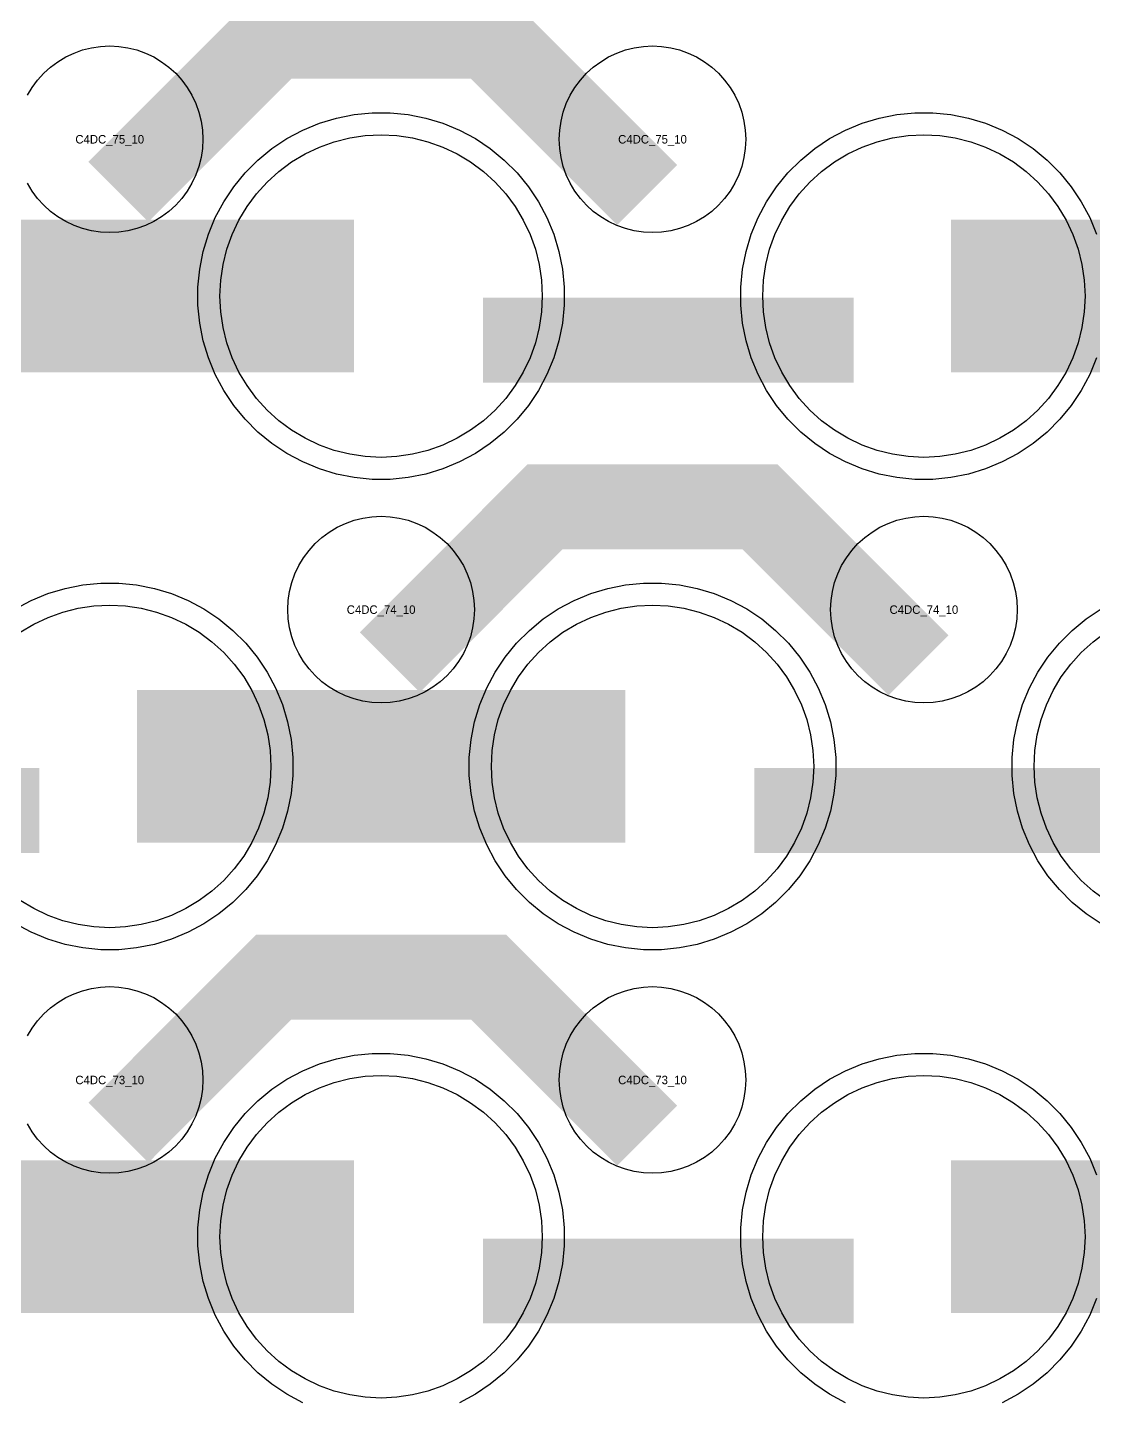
# Model space of a CAD drawing. Extents: x -11880 to 11880, y -14992 to 14992.
# Drawn here: x -8824.2 to -8510, y -4772.9 to -4368.1 of the extents above; entities that cross this region are included whole.
import ezdxf
from ezdxf.enums import TextEntityAlignment as Align

# ---------------------------------------------------------------- set-up
doc = ezdxf.new("R2010")
doc.units = 0
doc.header["$MEASUREMENT"] = 0
for name, color, linetype in [('GDS_775_DT_237', 138, 'CONTINUOUS'), ('RDL1_FS', 34, 'CONTINUOUS'), ('RDL_BS', 160, 'CONTINUOUS')]:
    doc.layers.add(name, color=color, linetype=linetype)

msp = doc.modelspace()

# ---------------------------------------------------------------- linework, layer by layer
at = {"layer": 'RDL1_FS', "color": 240, "true_color": 0xed1f24}
for points in [[(-8720, -4494.769), (-8724.657, -4494.54), (-8729.268, -4493.856), (-8733.791, -4492.724), (-8738.181, -4491.152), (-8742.395, -4489.16), (-8746.395, -4486.762), (-8750.14, -4483.984), (-8753.594, -4480.854), (-8756.724, -4477.4), (-8759.502, -4473.655), (-8761.9, -4469.655), (-8763.892, -4465.441), (-8765.464, -4461.051), (-8766.596, -4456.528), (-8767.28, -4451.917), (-8767.509, -4447.26), (-8767.28, -4442.603), (-8766.596, -4437.992), (-8765.464, -4433.469), (-8763.892, -4429.079), (-8761.9, -4424.865), (-8759.502, -4420.865), (-8756.724, -4417.12), (-8753.594, -4413.666), (-8750.14, -4410.536), (-8746.395, -4407.758), (-8742.395, -4405.36), (-8738.181, -4403.368), (-8733.791, -4401.796), (-8729.268, -4400.664), (-8724.657, -4399.98), (-8720, -4399.751), (-8715.343, -4399.98), (-8710.732, -4400.664), (-8706.209, -4401.796), (-8701.819, -4403.368), (-8697.605, -4405.36), (-8693.605, -4407.758), (-8689.86, -4410.536), (-8686.406, -4413.666), (-8683.276, -4417.12), (-8680.498, -4420.865), (-8678.1, -4424.865), (-8676.108, -4429.079), (-8674.536, -4433.469), (-8673.404, -4437.992), (-8672.72, -4442.603), (-8672.491, -4447.26), (-8672.72, -4451.917), (-8673.404, -4456.528), (-8674.536, -4461.051), (-8676.108, -4465.441), (-8678.1, -4469.655), (-8680.498, -4473.655), (-8683.276, -4477.4), (-8686.406, -4480.854), (-8689.86, -4483.984), (-8693.605, -4486.762), (-8697.605, -4489.16), (-8701.819, -4491.152), (-8706.209, -4492.724), (-8710.732, -4493.856), (-8715.343, -4494.54)], [(-8560, -4494.769), (-8564.657, -4494.54), (-8569.268, -4493.856), (-8573.791, -4492.724), (-8578.181, -4491.152), (-8582.395, -4489.16), (-8586.395, -4486.762), (-8590.14, -4483.984), (-8593.594, -4480.854), (-8596.724, -4477.4), (-8599.502, -4473.655), (-8601.9, -4469.655), (-8603.892, -4465.441), (-8605.464, -4461.051), (-8606.596, -4456.528), (-8607.28, -4451.917), (-8607.509, -4447.26), (-8607.28, -4442.603), (-8606.596, -4437.992), (-8605.464, -4433.469), (-8603.892, -4429.079), (-8601.9, -4424.865), (-8599.502, -4420.865), (-8596.724, -4417.12), (-8593.594, -4413.666), (-8590.14, -4410.536), (-8586.395, -4407.758), (-8582.395, -4405.36), (-8578.181, -4403.368), (-8573.791, -4401.796), (-8569.268, -4400.664), (-8564.657, -4399.98), (-8560, -4399.751), (-8555.343, -4399.98), (-8550.732, -4400.664), (-8546.209, -4401.796), (-8541.819, -4403.368), (-8537.605, -4405.36), (-8533.605, -4407.758), (-8529.86, -4410.536), (-8526.406, -4413.666), (-8523.276, -4417.12), (-8520.498, -4420.865), (-8518.1, -4424.865), (-8516.108, -4429.079), (-8514.536, -4433.469), (-8513.404, -4437.992), (-8512.72, -4442.603), (-8512.491, -4447.26), (-8512.72, -4451.917), (-8513.404, -4456.528), (-8514.536, -4461.051), (-8516.108, -4465.441), (-8518.1, -4469.655), (-8520.498, -4473.655), (-8523.276, -4477.4), (-8526.406, -4480.854), (-8529.86, -4483.984), (-8533.605, -4486.762), (-8537.605, -4489.16), (-8541.819, -4491.152), (-8546.209, -4492.724), (-8550.732, -4493.856), (-8555.343, -4494.54)]]:
    msp.add_lwpolyline(points, close=True, dxfattribs=at)
for points in [[(-8871.998, -4447.26, 45, 45, 0), (-8799.998, -4447.26, 45, 45, 0)], [(-8799.998, -4447.26, 45, 45, 0), (-8727.998, -4447.26, 45, 45, 0)], [(-8551.998, -4447.26, 45, 45, 0), (-8479.998, -4447.26, 45, 45, 0)]]:
    msp.add_lwpolyline(points, format="xyseb", dxfattribs=at)
at = {"layer": 'RDL1_FS'}
for points in [[(-8826.395, -4546.323), (-8822.395, -4543.925), (-8818.181, -4541.933), (-8813.791, -4540.361), (-8809.268, -4539.229), (-8804.657, -4538.545), (-8800, -4538.316), (-8795.343, -4538.545), (-8790.732, -4539.229), (-8786.209, -4540.361), (-8781.819, -4541.933), (-8777.605, -4543.925), (-8773.605, -4546.323), (-8769.86, -4549.101), (-8766.406, -4552.231), (-8763.276, -4555.685), (-8760.498, -4559.43), (-8758.1, -4563.43), (-8756.108, -4567.644), (-8754.536, -4572.034), (-8753.404, -4576.557), (-8752.72, -4581.168), (-8752.491, -4585.825), (-8752.72, -4590.482), (-8753.404, -4595.093), (-8754.536, -4599.616), (-8756.108, -4604.006), (-8758.1, -4608.22), (-8760.498, -4612.22), (-8763.276, -4615.965), (-8766.406, -4619.419), (-8769.86, -4622.549), (-8773.605, -4625.327), (-8777.605, -4627.725), (-8781.819, -4629.717), (-8786.209, -4631.289), (-8790.732, -4632.421), (-8795.343, -4633.105), (-8800, -4633.334), (-8804.657, -4633.105), (-8809.268, -4632.421), (-8813.791, -4631.289), (-8818.181, -4629.717), (-8822.395, -4627.725), (-8826.395, -4625.327)], [(-8506.395, -4625.327), (-8510.14, -4622.549), (-8513.594, -4619.419), (-8516.724, -4615.965), (-8519.502, -4612.22), (-8521.9, -4608.22), (-8523.892, -4604.006), (-8525.464, -4599.616), (-8526.596, -4595.093), (-8527.28, -4590.482), (-8527.509, -4585.825), (-8527.28, -4581.168), (-8526.596, -4576.557), (-8525.464, -4572.034), (-8523.892, -4567.644), (-8521.9, -4563.43), (-8519.502, -4559.43), (-8516.724, -4555.685), (-8513.594, -4552.231), (-8510.14, -4549.101), (-8506.395, -4546.323)]]:
    msp.add_lwpolyline(points, dxfattribs=at)
for points in [[(-8640, -4633.334), (-8644.657, -4633.105), (-8649.268, -4632.421), (-8653.791, -4631.289), (-8658.181, -4629.717), (-8662.395, -4627.725), (-8666.395, -4625.327), (-8670.14, -4622.549), (-8673.594, -4619.419), (-8676.724, -4615.965), (-8679.502, -4612.22), (-8681.9, -4608.22), (-8683.892, -4604.006), (-8685.464, -4599.616), (-8686.596, -4595.093), (-8687.28, -4590.482), (-8687.509, -4585.825), (-8687.28, -4581.168), (-8686.596, -4576.557), (-8685.464, -4572.034), (-8683.892, -4567.644), (-8681.9, -4563.43), (-8679.502, -4559.43), (-8676.724, -4555.685), (-8673.594, -4552.231), (-8670.14, -4549.101), (-8666.395, -4546.323), (-8662.395, -4543.925), (-8658.181, -4541.933), (-8653.791, -4540.361), (-8649.268, -4539.229), (-8644.657, -4538.545), (-8640, -4538.316), (-8635.343, -4538.545), (-8630.732, -4539.229), (-8626.209, -4540.361), (-8621.819, -4541.933), (-8617.605, -4543.925), (-8613.605, -4546.323), (-8609.86, -4549.101), (-8606.406, -4552.231), (-8603.276, -4555.685), (-8600.498, -4559.43), (-8598.1, -4563.43), (-8596.108, -4567.644), (-8594.536, -4572.034), (-8593.404, -4576.557), (-8592.72, -4581.168), (-8592.491, -4585.825), (-8592.72, -4590.482), (-8593.404, -4595.093), (-8594.536, -4599.616), (-8596.108, -4604.006), (-8598.1, -4608.22), (-8600.498, -4612.22), (-8603.276, -4615.965), (-8606.406, -4619.419), (-8609.86, -4622.549), (-8613.605, -4625.327), (-8617.605, -4627.725), (-8621.819, -4629.717), (-8626.209, -4631.289), (-8630.732, -4632.421), (-8635.343, -4633.105)], [(-8720, -4771.894), (-8724.657, -4771.665), (-8729.268, -4770.981), (-8733.791, -4769.849), (-8738.181, -4768.277), (-8742.395, -4766.285), (-8746.395, -4763.887), (-8750.14, -4761.109), (-8753.594, -4757.979), (-8756.724, -4754.525), (-8759.502, -4750.78), (-8761.9, -4746.78), (-8763.892, -4742.566), (-8765.464, -4738.176), (-8766.596, -4733.653), (-8767.28, -4729.042), (-8767.509, -4724.385), (-8767.28, -4719.728), (-8766.596, -4715.117), (-8765.464, -4710.594), (-8763.892, -4706.204), (-8761.9, -4701.99), (-8759.502, -4697.99), (-8756.724, -4694.245), (-8753.594, -4690.791), (-8750.14, -4687.661), (-8746.395, -4684.883), (-8742.395, -4682.485), (-8738.181, -4680.493), (-8733.791, -4678.921), (-8729.268, -4677.789), (-8724.657, -4677.105), (-8720, -4676.876), (-8715.343, -4677.105), (-8710.732, -4677.789), (-8706.209, -4678.921), (-8701.819, -4680.493), (-8697.605, -4682.485), (-8693.605, -4684.883), (-8689.86, -4687.661), (-8686.406, -4690.791), (-8683.276, -4694.245), (-8680.498, -4697.99), (-8678.1, -4701.99), (-8676.108, -4706.204), (-8674.536, -4710.594), (-8673.404, -4715.117), (-8672.72, -4719.728), (-8672.491, -4724.385), (-8672.72, -4729.042), (-8673.404, -4733.653), (-8674.536, -4738.176), (-8676.108, -4742.566), (-8678.1, -4746.78), (-8680.498, -4750.78), (-8683.276, -4754.525), (-8686.406, -4757.979), (-8689.86, -4761.109), (-8693.605, -4763.887), (-8697.605, -4766.285), (-8701.819, -4768.277), (-8706.209, -4769.849), (-8710.732, -4770.981), (-8715.343, -4771.665)], [(-8560, -4771.894), (-8564.657, -4771.665), (-8569.268, -4770.981), (-8573.791, -4769.849), (-8578.181, -4768.277), (-8582.395, -4766.285), (-8586.395, -4763.887), (-8590.14, -4761.109), (-8593.594, -4757.979), (-8596.724, -4754.525), (-8599.502, -4750.78), (-8601.9, -4746.78), (-8603.892, -4742.566), (-8605.464, -4738.176), (-8606.596, -4733.653), (-8607.28, -4729.042), (-8607.509, -4724.385), (-8607.28, -4719.728), (-8606.596, -4715.117), (-8605.464, -4710.594), (-8603.892, -4706.204), (-8601.9, -4701.99), (-8599.502, -4697.99), (-8596.724, -4694.245), (-8593.594, -4690.791), (-8590.14, -4687.661), (-8586.395, -4684.883), (-8582.395, -4682.485), (-8578.181, -4680.493), (-8573.791, -4678.921), (-8569.268, -4677.789), (-8564.657, -4677.105), (-8560, -4676.876), (-8555.343, -4677.105), (-8550.732, -4677.789), (-8546.209, -4678.921), (-8541.819, -4680.493), (-8537.605, -4682.485), (-8533.605, -4684.883), (-8529.86, -4687.661), (-8526.406, -4690.791), (-8523.276, -4694.245), (-8520.498, -4697.99), (-8518.1, -4701.99), (-8516.108, -4706.204), (-8514.536, -4710.594), (-8513.404, -4715.117), (-8512.72, -4719.728), (-8512.491, -4724.385), (-8512.72, -4729.042), (-8513.404, -4733.653), (-8514.536, -4738.176), (-8516.108, -4742.566), (-8518.1, -4746.78), (-8520.498, -4750.78), (-8523.276, -4754.525), (-8526.406, -4757.979), (-8529.86, -4761.109), (-8533.605, -4763.887), (-8537.605, -4766.285), (-8541.819, -4768.277), (-8546.209, -4769.849), (-8550.732, -4770.981), (-8555.343, -4771.665)]]:
    msp.add_lwpolyline(points, close=True, dxfattribs=at)
for points in [[(-8791.998, -4585.825, 45, 45, 0), (-8719.998, -4585.825, 45, 45, 0)], [(-8719.998, -4585.825, 45, 45, 0), (-8647.998, -4585.825, 45, 45, 0)], [(-8871.998, -4724.385, 45, 45, 0), (-8799.998, -4724.385, 45, 45, 0)], [(-8799.998, -4724.385, 45, 45, 0), (-8727.998, -4724.385, 45, 45, 0)], [(-8551.998, -4724.385, 45, 45, 0), (-8479.998, -4724.385, 45, 45, 0)]]:
    msp.add_lwpolyline(points, format="xyseb", dxfattribs=at)
at = {"layer": 'RDL_BS'}
for points in [[(-8797.438, -4416.574, 25, 25, 0), (-8751.623, -4370.759, 25, 25, 0), (-8718.07, -4370.759, 25, 25, 0)], [(-8641.599, -4417.473, 25, 25, 0), (-8688.313, -4370.759, 25, 25, 0), (-8718.071, -4370.759, 25, 25, 0)], [(-8717.438, -4555.139, 25, 25, 0), (-8671.623, -4509.324, 25, 25, 0), (-8638.07, -4509.324, 25, 25, 0)], [(-8561.599, -4556.038, 25, 25, 0), (-8608.313, -4509.324, 25, 25, 0), (-8638.071, -4509.324, 25, 25, 0)], [(-8929.984, -4598.838, 25, 25, 0), (-8820.719, -4598.838, 25, 25, 0)], [(-8609.984, -4598.838, 25, 25, 0), (-8500.719, -4598.838, 25, 25, 0)], [(-8797.438, -4693.699, 25, 25, 0), (-8751.623, -4647.884, 25, 25, 0), (-8718.07, -4647.884, 25, 25, 0)], [(-8641.599, -4694.598, 25, 25, 0), (-8688.313, -4647.884, 25, 25, 0), (-8718.071, -4647.884, 25, 25, 0)], [(-8689.984, -4737.398, 25, 25, 0), (-8580.719, -4737.398, 25, 25, 0)]]:
    msp.add_lwpolyline(points, format="xyseb", dxfattribs=at)
for points in [[(-8824.25, -4388.116), (-8822.857, -4385.792), (-8821.254, -4383.629), (-8819.442, -4381.63), (-8817.443, -4379.818), (-8815.28, -4378.215), (-8812.956, -4376.822), (-8810.519, -4375.67), (-8807.984, -4374.763), (-8805.365, -4374.106), (-8802.693, -4373.71), (-8800, -4373.578), (-8797.307, -4373.71), (-8794.635, -4374.106), (-8792.016, -4374.763), (-8789.481, -4375.67), (-8787.044, -4376.822), (-8784.72, -4378.215), (-8782.557, -4379.818), (-8780.558, -4381.63), (-8778.746, -4383.629), (-8777.143, -4385.792), (-8775.75, -4388.116), (-8774.598, -4390.553), (-8773.691, -4393.088), (-8773.034, -4395.707), (-8772.638, -4398.379), (-8772.506, -4401.072), (-8772.638, -4403.765), (-8773.034, -4406.437), (-8773.691, -4409.056), (-8774.598, -4411.591), (-8775.75, -4414.028), (-8777.143, -4416.352), (-8778.746, -4418.515), (-8780.558, -4420.514), (-8782.557, -4422.326), (-8784.72, -4423.929), (-8787.044, -4425.322), (-8789.481, -4426.474), (-8792.016, -4427.381), (-8794.635, -4428.038), (-8797.307, -4428.434), (-8800, -4428.566), (-8802.693, -4428.434), (-8805.365, -4428.038), (-8807.984, -4427.381), (-8810.519, -4426.474), (-8812.956, -4425.322), (-8815.28, -4423.929), (-8817.443, -4422.326), (-8819.442, -4420.514), (-8821.254, -4418.515), (-8822.857, -4416.352), (-8824.25, -4414.028)], [(-8827.777, -4539.442), (-8823.115, -4536.95), (-8818.205, -4534.919), (-8813.165, -4533.388), (-8807.938, -4532.342), (-8802.644, -4531.825), (-8797.356, -4531.825), (-8792.062, -4532.342), (-8786.835, -4533.388), (-8781.795, -4534.919), (-8776.885, -4536.95), (-8772.223, -4539.442), (-8767.809, -4542.389), (-8763.708, -4545.751), (-8759.926, -4549.533), (-8756.564, -4553.634), (-8753.617, -4558.048), (-8751.125, -4562.71), (-8749.094, -4567.62), (-8747.563, -4572.66), (-8746.517, -4577.887), (-8746, -4583.181), (-8746, -4588.469), (-8746.517, -4593.763), (-8747.563, -4598.99), (-8749.094, -4604.03), (-8751.125, -4608.94), (-8753.617, -4613.602), (-8756.564, -4618.016), (-8759.926, -4622.117), (-8763.708, -4625.899), (-8767.809, -4629.261), (-8772.223, -4632.208), (-8776.885, -4634.7), (-8781.795, -4636.731), (-8786.835, -4638.262), (-8792.062, -4639.308), (-8797.356, -4639.825), (-8802.644, -4639.825), (-8807.938, -4639.308), (-8813.165, -4638.262), (-8818.205, -4636.731), (-8823.115, -4634.7), (-8827.777, -4632.208)], [(-8507.777, -4632.208), (-8512.191, -4629.261), (-8516.292, -4625.899), (-8520.074, -4622.117), (-8523.436, -4618.016), (-8526.383, -4613.602), (-8528.875, -4608.94), (-8530.906, -4604.03), (-8532.437, -4598.99), (-8533.483, -4593.763), (-8534, -4588.469), (-8534, -4583.181), (-8533.483, -4577.887), (-8532.437, -4572.66), (-8530.906, -4567.62), (-8528.875, -4562.71), (-8526.383, -4558.048), (-8523.436, -4553.634), (-8520.074, -4549.533), (-8516.292, -4545.751), (-8512.191, -4542.389), (-8507.777, -4539.442)], [(-8824.25, -4665.241), (-8822.857, -4662.917), (-8821.254, -4660.754), (-8819.442, -4658.755), (-8817.443, -4656.943), (-8815.28, -4655.34), (-8812.956, -4653.947), (-8810.519, -4652.795), (-8807.984, -4651.888), (-8805.365, -4651.231), (-8802.693, -4650.835), (-8800, -4650.703), (-8797.307, -4650.835), (-8794.635, -4651.231), (-8792.016, -4651.888), (-8789.481, -4652.795), (-8787.044, -4653.947), (-8784.72, -4655.34), (-8782.557, -4656.943), (-8780.558, -4658.755), (-8778.746, -4660.754), (-8777.143, -4662.917), (-8775.75, -4665.241), (-8774.598, -4667.678), (-8773.691, -4670.213), (-8773.034, -4672.832), (-8772.638, -4675.504), (-8772.506, -4678.197), (-8772.638, -4680.89), (-8773.034, -4683.562), (-8773.691, -4686.181), (-8774.598, -4688.716), (-8775.75, -4691.153), (-8777.143, -4693.477), (-8778.746, -4695.64), (-8780.558, -4697.639), (-8782.557, -4699.451), (-8784.72, -4701.054), (-8787.044, -4702.447), (-8789.481, -4703.599), (-8792.016, -4704.506), (-8794.635, -4705.163), (-8797.307, -4705.559), (-8800, -4705.691), (-8802.693, -4705.559), (-8805.365, -4705.163), (-8807.984, -4704.506), (-8810.519, -4703.599), (-8812.956, -4702.447), (-8815.28, -4701.054), (-8817.443, -4699.451), (-8819.442, -4697.639), (-8821.254, -4695.64), (-8822.857, -4693.477), (-8824.25, -4691.153)], [(-8743.115, -4773.26), (-8747.777, -4770.768), (-8752.191, -4767.821), (-8756.292, -4764.459), (-8760.074, -4760.677), (-8763.436, -4756.576), (-8766.383, -4752.162), (-8768.875, -4747.5), (-8770.906, -4742.59), (-8772.437, -4737.55), (-8773.483, -4732.323), (-8774, -4727.029), (-8774, -4721.741), (-8773.483, -4716.447), (-8772.437, -4711.22), (-8770.906, -4706.18), (-8768.875, -4701.27), (-8766.383, -4696.608), (-8763.436, -4692.194), (-8760.074, -4688.093), (-8756.292, -4684.311), (-8752.191, -4680.949), (-8747.777, -4678.002), (-8743.115, -4675.51), (-8738.205, -4673.479), (-8733.165, -4671.948), (-8727.938, -4670.902), (-8722.644, -4670.385), (-8717.356, -4670.385), (-8712.062, -4670.902), (-8706.835, -4671.948), (-8701.795, -4673.479), (-8696.885, -4675.51), (-8692.223, -4678.002), (-8687.809, -4680.949), (-8683.708, -4684.311), (-8679.926, -4688.093), (-8676.564, -4692.194), (-8673.617, -4696.608), (-8671.125, -4701.27), (-8669.094, -4706.18), (-8667.563, -4711.22), (-8666.517, -4716.447), (-8666, -4721.741), (-8666, -4727.029), (-8666.517, -4732.323), (-8667.563, -4737.55), (-8669.094, -4742.59), (-8671.125, -4747.5), (-8673.617, -4752.162), (-8676.564, -4756.576), (-8679.926, -4760.677), (-8683.708, -4764.459), (-8687.809, -4767.821), (-8692.223, -4770.768), (-8696.885, -4773.26)], [(-8583.115, -4773.26), (-8587.777, -4770.768), (-8592.191, -4767.821), (-8596.292, -4764.459), (-8600.074, -4760.677), (-8603.436, -4756.576), (-8606.383, -4752.162), (-8608.875, -4747.5), (-8610.906, -4742.59), (-8612.437, -4737.55), (-8613.483, -4732.323), (-8614, -4727.029), (-8614, -4721.741), (-8613.483, -4716.447), (-8612.437, -4711.22), (-8610.906, -4706.18), (-8608.875, -4701.27), (-8606.383, -4696.608), (-8603.436, -4692.194), (-8600.074, -4688.093), (-8596.292, -4684.311), (-8592.191, -4680.949), (-8587.777, -4678.002), (-8583.115, -4675.51), (-8578.205, -4673.479), (-8573.165, -4671.948), (-8567.938, -4670.902), (-8562.644, -4670.385), (-8557.356, -4670.385), (-8552.062, -4670.902), (-8546.835, -4671.948), (-8541.795, -4673.479), (-8536.885, -4675.51), (-8532.223, -4678.002), (-8527.809, -4680.949), (-8523.708, -4684.311), (-8519.926, -4688.093), (-8516.564, -4692.194), (-8513.617, -4696.608), (-8511.125, -4701.27), (-8509.094, -4706.18)], [(-8509.094, -4742.59), (-8511.125, -4747.5), (-8513.617, -4752.162), (-8516.564, -4756.576), (-8519.926, -4760.677), (-8523.708, -4764.459), (-8527.809, -4767.821), (-8532.223, -4770.768), (-8536.885, -4773.26)]]:
    msp.add_lwpolyline(points, dxfattribs=at)
for points in [[(-8640, -4428.566), (-8642.693, -4428.434), (-8645.365, -4428.038), (-8647.984, -4427.381), (-8650.519, -4426.474), (-8652.956, -4425.322), (-8655.28, -4423.929), (-8657.443, -4422.326), (-8659.442, -4420.514), (-8661.254, -4418.515), (-8662.857, -4416.352), (-8664.25, -4414.028), (-8665.402, -4411.591), (-8666.309, -4409.056), (-8666.966, -4406.437), (-8667.362, -4403.765), (-8667.494, -4401.072), (-8667.362, -4398.379), (-8666.966, -4395.707), (-8666.309, -4393.088), (-8665.402, -4390.553), (-8664.25, -4388.116), (-8662.857, -4385.792), (-8661.254, -4383.629), (-8659.442, -4381.63), (-8657.443, -4379.818), (-8655.28, -4378.215), (-8652.956, -4376.822), (-8650.519, -4375.67), (-8647.984, -4374.763), (-8645.365, -4374.106), (-8642.693, -4373.71), (-8640, -4373.578), (-8637.307, -4373.71), (-8634.635, -4374.106), (-8632.016, -4374.763), (-8629.481, -4375.67), (-8627.044, -4376.822), (-8624.72, -4378.215), (-8622.557, -4379.818), (-8620.558, -4381.63), (-8618.746, -4383.629), (-8617.143, -4385.792), (-8615.75, -4388.116), (-8614.598, -4390.553), (-8613.691, -4393.088), (-8613.034, -4395.707), (-8612.638, -4398.379), (-8612.506, -4401.072), (-8612.638, -4403.765), (-8613.034, -4406.437), (-8613.691, -4409.056), (-8614.598, -4411.591), (-8615.75, -4414.028), (-8617.143, -4416.352), (-8618.746, -4418.515), (-8620.558, -4420.514), (-8622.557, -4422.326), (-8624.72, -4423.929), (-8627.044, -4425.322), (-8629.481, -4426.474), (-8632.016, -4427.381), (-8634.635, -4428.038), (-8637.307, -4428.434)], [(-8720, -4567.131), (-8722.693, -4566.999), (-8725.365, -4566.603), (-8727.984, -4565.946), (-8730.519, -4565.039), (-8732.956, -4563.887), (-8735.28, -4562.494), (-8737.443, -4560.891), (-8739.442, -4559.079), (-8741.254, -4557.08), (-8742.857, -4554.917), (-8744.25, -4552.593), (-8745.402, -4550.156), (-8746.309, -4547.621), (-8746.966, -4545.002), (-8747.362, -4542.33), (-8747.494, -4539.637), (-8747.362, -4536.944), (-8746.966, -4534.272), (-8746.309, -4531.653), (-8745.402, -4529.118), (-8744.25, -4526.681), (-8742.857, -4524.357), (-8741.254, -4522.194), (-8739.442, -4520.195), (-8737.443, -4518.383), (-8735.28, -4516.78), (-8732.956, -4515.387), (-8730.519, -4514.235), (-8727.984, -4513.328), (-8725.365, -4512.671), (-8722.693, -4512.275), (-8720, -4512.143), (-8717.307, -4512.275), (-8714.635, -4512.671), (-8712.016, -4513.328), (-8709.481, -4514.235), (-8707.044, -4515.387), (-8704.72, -4516.78), (-8702.557, -4518.383), (-8700.558, -4520.195), (-8698.746, -4522.194), (-8697.143, -4524.357), (-8695.75, -4526.681), (-8694.598, -4529.118), (-8693.691, -4531.653), (-8693.034, -4534.272), (-8692.638, -4536.944), (-8692.506, -4539.637), (-8692.638, -4542.33), (-8693.034, -4545.002), (-8693.691, -4547.621), (-8694.598, -4550.156), (-8695.75, -4552.593), (-8697.143, -4554.917), (-8698.746, -4557.08), (-8700.558, -4559.079), (-8702.557, -4560.891), (-8704.72, -4562.494), (-8707.044, -4563.887), (-8709.481, -4565.039), (-8712.016, -4565.946), (-8714.635, -4566.603), (-8717.307, -4566.999)], [(-8560, -4567.131), (-8562.693, -4566.999), (-8565.365, -4566.603), (-8567.984, -4565.946), (-8570.519, -4565.039), (-8572.956, -4563.887), (-8575.28, -4562.494), (-8577.443, -4560.891), (-8579.442, -4559.079), (-8581.254, -4557.08), (-8582.857, -4554.917), (-8584.25, -4552.593), (-8585.402, -4550.156), (-8586.309, -4547.621), (-8586.966, -4545.002), (-8587.362, -4542.33), (-8587.494, -4539.637), (-8587.362, -4536.944), (-8586.966, -4534.272), (-8586.309, -4531.653), (-8585.402, -4529.118), (-8584.25, -4526.681), (-8582.857, -4524.357), (-8581.254, -4522.194), (-8579.442, -4520.195), (-8577.443, -4518.383), (-8575.28, -4516.78), (-8572.956, -4515.387), (-8570.519, -4514.235), (-8567.984, -4513.328), (-8565.365, -4512.671), (-8562.693, -4512.275), (-8560, -4512.143), (-8557.307, -4512.275), (-8554.635, -4512.671), (-8552.016, -4513.328), (-8549.481, -4514.235), (-8547.044, -4515.387), (-8544.72, -4516.78), (-8542.557, -4518.383), (-8540.558, -4520.195), (-8538.746, -4522.194), (-8537.143, -4524.357), (-8535.75, -4526.681), (-8534.598, -4529.118), (-8533.691, -4531.653), (-8533.034, -4534.272), (-8532.638, -4536.944), (-8532.506, -4539.637), (-8532.638, -4542.33), (-8533.034, -4545.002), (-8533.691, -4547.621), (-8534.598, -4550.156), (-8535.75, -4552.593), (-8537.143, -4554.917), (-8538.746, -4557.08), (-8540.558, -4559.079), (-8542.557, -4560.891), (-8544.72, -4562.494), (-8547.044, -4563.887), (-8549.481, -4565.039), (-8552.016, -4565.946), (-8554.635, -4566.603), (-8557.307, -4566.999)], [(-8642.644, -4639.825), (-8647.938, -4639.308), (-8653.165, -4638.262), (-8658.205, -4636.731), (-8663.115, -4634.7), (-8667.777, -4632.208), (-8672.191, -4629.261), (-8676.292, -4625.899), (-8680.074, -4622.117), (-8683.436, -4618.016), (-8686.383, -4613.602), (-8688.875, -4608.94), (-8690.906, -4604.03), (-8692.437, -4598.99), (-8693.483, -4593.763), (-8694, -4588.469), (-8694, -4583.181), (-8693.483, -4577.887), (-8692.437, -4572.66), (-8690.906, -4567.62), (-8688.875, -4562.71), (-8686.383, -4558.048), (-8683.436, -4553.634), (-8680.074, -4549.533), (-8676.292, -4545.751), (-8672.191, -4542.389), (-8667.777, -4539.442), (-8663.115, -4536.95), (-8658.205, -4534.919), (-8653.165, -4533.388), (-8647.938, -4532.342), (-8642.644, -4531.825), (-8637.356, -4531.825), (-8632.062, -4532.342), (-8626.835, -4533.388), (-8621.795, -4534.919), (-8616.885, -4536.95), (-8612.223, -4539.442), (-8607.809, -4542.389), (-8603.708, -4545.751), (-8599.926, -4549.533), (-8596.564, -4553.634), (-8593.617, -4558.048), (-8591.125, -4562.71), (-8589.094, -4567.62), (-8587.563, -4572.66), (-8586.517, -4577.887), (-8586, -4583.181), (-8586, -4588.469), (-8586.517, -4593.763), (-8587.563, -4598.99), (-8589.094, -4604.03), (-8591.125, -4608.94), (-8593.617, -4613.602), (-8596.564, -4618.016), (-8599.926, -4622.117), (-8603.708, -4625.899), (-8607.809, -4629.261), (-8612.223, -4632.208), (-8616.885, -4634.7), (-8621.795, -4636.731), (-8626.835, -4638.262), (-8632.062, -4639.308), (-8637.356, -4639.825)], [(-8640, -4705.691), (-8642.693, -4705.559), (-8645.365, -4705.163), (-8647.984, -4704.506), (-8650.519, -4703.599), (-8652.956, -4702.447), (-8655.28, -4701.054), (-8657.443, -4699.451), (-8659.442, -4697.639), (-8661.254, -4695.64), (-8662.857, -4693.477), (-8664.25, -4691.153), (-8665.402, -4688.716), (-8666.309, -4686.181), (-8666.966, -4683.562), (-8667.362, -4680.89), (-8667.494, -4678.197), (-8667.362, -4675.504), (-8666.966, -4672.832), (-8666.309, -4670.213), (-8665.402, -4667.678), (-8664.25, -4665.241), (-8662.857, -4662.917), (-8661.254, -4660.754), (-8659.442, -4658.755), (-8657.443, -4656.943), (-8655.28, -4655.34), (-8652.956, -4653.947), (-8650.519, -4652.795), (-8647.984, -4651.888), (-8645.365, -4651.231), (-8642.693, -4650.835), (-8640, -4650.703), (-8637.307, -4650.835), (-8634.635, -4651.231), (-8632.016, -4651.888), (-8629.481, -4652.795), (-8627.044, -4653.947), (-8624.72, -4655.34), (-8622.557, -4656.943), (-8620.558, -4658.755), (-8618.746, -4660.754), (-8617.143, -4662.917), (-8615.75, -4665.241), (-8614.598, -4667.678), (-8613.691, -4670.213), (-8613.034, -4672.832), (-8612.638, -4675.504), (-8612.506, -4678.197), (-8612.638, -4680.89), (-8613.034, -4683.562), (-8613.691, -4686.181), (-8614.598, -4688.716), (-8615.75, -4691.153), (-8617.143, -4693.477), (-8618.746, -4695.64), (-8620.558, -4697.639), (-8622.557, -4699.451), (-8624.72, -4701.054), (-8627.044, -4702.447), (-8629.481, -4703.599), (-8632.016, -4704.506), (-8634.635, -4705.163), (-8637.307, -4705.559)]]:
    msp.add_lwpolyline(points, close=True, dxfattribs=at)
at = {"layer": 'RDL_BS', "color": 240, "true_color": 0xed1f24}
msp.add_lwpolyline([(-8722.644, -4501.26), (-8727.938, -4500.743), (-8733.165, -4499.697), (-8738.205, -4498.166), (-8743.115, -4496.135), (-8747.777, -4493.643), (-8752.191, -4490.696), (-8756.292, -4487.334), (-8760.074, -4483.552), (-8763.436, -4479.451), (-8766.383, -4475.037), (-8768.875, -4470.375), (-8770.906, -4465.465), (-8772.437, -4460.425), (-8773.483, -4455.198), (-8774, -4449.904), (-8774, -4444.616), (-8773.483, -4439.322), (-8772.437, -4434.095), (-8770.906, -4429.055), (-8768.875, -4424.145), (-8766.383, -4419.483), (-8763.436, -4415.069), (-8760.074, -4410.968), (-8756.292, -4407.186), (-8752.191, -4403.824), (-8747.777, -4400.877), (-8743.115, -4398.385), (-8738.205, -4396.354), (-8733.165, -4394.823), (-8727.938, -4393.777), (-8722.644, -4393.26), (-8717.356, -4393.26), (-8712.062, -4393.777), (-8706.835, -4394.823), (-8701.795, -4396.354), (-8696.885, -4398.385), (-8692.223, -4400.877), (-8687.809, -4403.824), (-8683.708, -4407.186), (-8679.926, -4410.968), (-8676.564, -4415.069), (-8673.617, -4419.483), (-8671.125, -4424.145), (-8669.094, -4429.055), (-8667.563, -4434.095), (-8666.517, -4439.322), (-8666, -4444.616), (-8666, -4449.904), (-8666.517, -4455.198), (-8667.563, -4460.425), (-8669.094, -4465.465), (-8671.125, -4470.375), (-8673.617, -4475.037), (-8676.564, -4479.451), (-8679.926, -4483.552), (-8683.708, -4487.334), (-8687.809, -4490.696), (-8692.223, -4493.643), (-8696.885, -4496.135), (-8701.795, -4498.166), (-8706.835, -4499.697), (-8712.062, -4500.743), (-8717.356, -4501.26)], close=True, dxfattribs=at)
msp.add_lwpolyline([(-8509.094, -4465.465), (-8511.125, -4470.375), (-8513.617, -4475.037), (-8516.564, -4479.451), (-8519.926, -4483.552), (-8523.708, -4487.334), (-8527.809, -4490.696), (-8532.223, -4493.643), (-8536.885, -4496.135), (-8541.795, -4498.166), (-8546.835, -4499.697), (-8552.062, -4500.743), (-8557.356, -4501.26), (-8562.644, -4501.26), (-8567.938, -4500.743), (-8573.165, -4499.697), (-8578.205, -4498.166), (-8583.115, -4496.135), (-8587.777, -4493.643), (-8592.191, -4490.696), (-8596.292, -4487.334), (-8600.074, -4483.552), (-8603.436, -4479.451), (-8606.383, -4475.037), (-8608.875, -4470.375), (-8610.906, -4465.465), (-8612.437, -4460.425), (-8613.483, -4455.198), (-8614, -4449.904), (-8614, -4444.616), (-8613.483, -4439.322), (-8612.437, -4434.095), (-8610.906, -4429.055), (-8608.875, -4424.145), (-8606.383, -4419.483), (-8603.436, -4415.069), (-8600.074, -4410.968), (-8596.292, -4407.186), (-8592.191, -4403.824), (-8587.777, -4400.877), (-8583.115, -4398.385), (-8578.205, -4396.354), (-8573.165, -4394.823), (-8567.938, -4393.777), (-8562.644, -4393.26), (-8557.356, -4393.26), (-8552.062, -4393.777), (-8546.835, -4394.823), (-8541.795, -4396.354), (-8536.885, -4398.385), (-8532.223, -4400.877), (-8527.809, -4403.824), (-8523.708, -4407.186), (-8519.926, -4410.968), (-8516.564, -4415.069), (-8513.617, -4419.483), (-8511.125, -4424.145), (-8509.094, -4429.055)], dxfattribs=at)
msp.add_lwpolyline([(-8689.984, -4460.273, 25, 25, 0), (-8580.719, -4460.273, 25, 25, 0)], format="xyseb", dxfattribs=at)

# ---------------------------------------------------------------- texts
at = {"layer": 'GDS_775_DT_237'}
for s, p in [('C4DC_75_10', (-8800, -4401.072)), ('C4DC_75_10', (-8800, -4401.072)), ('C4DC_75_10', (-8640, -4401.072)), ('C4DC_75_10', (-8640, -4401.072)), ('C4DC_74_10', (-8720, -4539.637)), ('C4DC_74_10', (-8720, -4539.637)), ('C4DC_74_10', (-8560, -4539.637)), ('C4DC_74_10', (-8560, -4539.637)), ('C4DC_73_10', (-8800, -4678.197)), ('C4DC_73_10', (-8800, -4678.197)), ('C4DC_73_10', (-8640, -4678.197)), ('C4DC_73_10', (-8640, -4678.197))]:
    msp.add_text(s, height=2.5, dxfattribs=at).set_placement(p, align=Align.MIDDLE_CENTER)

doc.saveas('drawing.dxf')
